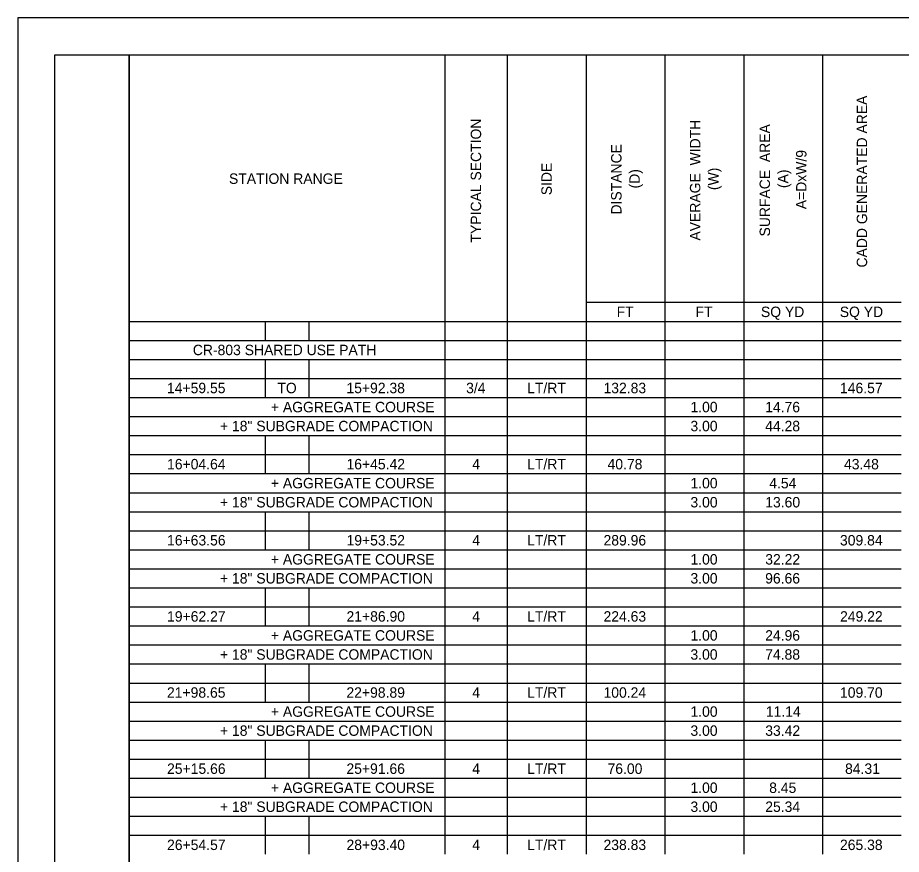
# Model space of a CAD drawing. Extents: x 0 to 34, y 0 to 22.
# Drawn here: x 0 to 11.87, y 10.76 to 22 of the extents above; entities that cross this region are included whole.
import ezdxf

# ---------------------------------------------------------------- set-up
doc = ezdxf.new("R2010")
doc.units = 0
for name, color, linetype in [('Default', 7, 'Continuous'), ('SH_Border', 7, 'Continuous'), ('SH_Cut_Line', 7, 'Continuous')]:
    doc.layers.add(name, color=color, linetype=linetype)

msp = doc.modelspace()

# ---------------------------------------------------------------- linework, layer by layer
at = {"layer": 'Default'}
for p, q in [((1.5, 21.5), (3.91, 21.5)), ((1.5, 21.5), (1.5, 21.244)), ((3.91, 21.5), (7.636, 21.5)), ((5.737, 21.5), (5.737, 21.244)), ((6.577, 21.5), (6.577, 21.244)), ((7.636, 21.5), (9.754, 21.5)), ((7.636, 21.5), (7.636, 21.244)), ((8.695, 21.5), (8.695, 21.244)), ((9.754, 21.5), (10.813, 21.5)), ((9.754, 21.5), (9.754, 21.244)), ((10.813, 21.5), (11.872, 21.5)), ((10.813, 21.5), (10.813, 21.244)), ((1.5, 21.244), (1.5, 20.989)), ((5.737, 21.244), (5.737, 20.989)), ((6.577, 21.244), (6.577, 20.989)), ((7.636, 21.244), (7.636, 20.989)), ((8.695, 21.244), (8.695, 20.989)), ((9.754, 21.244), (9.754, 20.989)), ((10.813, 21.244), (10.813, 20.989)), ((1.5, 20.989), (1.5, 20.733)), ((5.737, 20.989), (5.737, 20.733)), ((6.577, 20.989), (6.577, 20.733)), ((7.636, 20.989), (7.636, 20.733)), ((8.695, 20.989), (8.695, 20.733)), ((9.754, 20.989), (9.754, 20.733)), ((10.813, 20.989), (10.813, 20.733)), ((1.5, 20.733), (1.5, 20.222)), ((5.737, 20.733), (5.737, 20.222)), ((6.577, 20.733), (6.577, 20.222)), ((7.636, 20.733), (7.636, 20.222)), ((8.695, 20.733), (8.695, 20.222)), ((9.754, 20.733), (9.754, 20.222)), ((10.813, 20.733), (10.813, 20.222)), ((1.5, 20.222), (1.5, 19.966)), ((5.737, 20.222), (5.737, 19.966)), ((6.577, 20.222), (6.577, 19.966)), ((7.636, 20.222), (7.636, 19.966)), ((8.695, 20.222), (8.695, 19.966)), ((9.754, 20.222), (9.754, 19.966)), ((10.813, 20.222), (10.813, 19.966)), ((1.5, 19.966), (1.5, 19.71)), ((5.737, 19.966), (5.737, 19.71)), ((6.577, 19.966), (6.577, 19.71)), ((7.636, 19.966), (7.636, 19.71)), ((8.695, 19.966), (8.695, 19.71)), ((9.754, 19.966), (9.754, 19.71)), ((10.813, 19.966), (10.813, 19.71)), ((1.5, 19.71), (1.5, 19.455)), ((5.737, 19.71), (5.737, 19.455)), ((6.577, 19.71), (6.577, 19.455)), ((7.636, 19.71), (7.636, 19.455)), ((8.695, 19.71), (8.695, 19.455)), ((9.754, 19.71), (9.754, 19.455)), ((10.813, 19.71), (10.813, 19.455)), ((1.5, 19.455), (1.5, 19.199)), ((5.737, 19.455), (5.737, 19.199)), ((6.577, 19.455), (6.577, 19.199)), ((7.636, 19.455), (7.636, 19.199)), ((8.695, 19.455), (8.695, 19.199)), ((9.754, 19.455), (9.754, 19.199)), ((10.813, 19.455), (10.813, 19.199)), ((1.5, 19.199), (1.5, 18.943)), ((5.737, 19.199), (5.737, 18.943)), ((6.577, 19.199), (6.577, 18.943)), ((7.636, 19.199), (7.636, 18.943)), ((8.695, 19.199), (8.695, 18.943)), ((9.754, 19.199), (9.754, 18.943)), ((10.813, 19.199), (10.813, 18.943)), ((1.5, 18.943), (1.5, 18.688)), ((5.737, 18.943), (5.737, 18.688)), ((6.577, 18.943), (6.577, 18.688)), ((7.636, 18.943), (7.636, 18.688)), ((8.695, 18.943), (8.695, 18.688)), ((9.754, 18.943), (9.754, 18.688)), ((10.813, 18.943), (10.813, 18.688)), ((1.5, 18.688), (1.5, 18.432)), ((5.737, 18.688), (5.737, 18.432)), ((6.577, 18.688), (6.577, 18.432)), ((7.636, 18.688), (7.636, 18.432)), ((8.695, 18.688), (8.695, 18.432)), ((9.754, 18.688), (9.754, 18.432)), ((10.813, 18.688), (10.813, 18.432)), ((1.5, 18.432), (1.5, 18.177)), ((5.737, 18.432), (5.737, 18.177)), ((6.577, 18.432), (6.577, 18.177)), ((7.636, 18.432), (7.636, 18.177)), ((8.695, 18.432), (8.695, 18.177)), ((9.754, 18.432), (9.754, 18.177)), ((10.813, 18.432), (10.813, 18.177)), ((1.5, 18.177), (1.5, 17.921)), ((5.737, 18.177), (5.737, 17.921)), ((6.577, 18.177), (6.577, 17.921)), ((7.636, 18.177), (9.754, 18.177)), ((7.636, 18.177), (7.636, 17.921)), ((8.695, 18.177), (8.695, 17.921)), ((9.754, 18.177), (10.813, 18.177)), ((9.754, 18.177), (9.754, 17.921)), ((10.813, 18.177), (11.872, 18.177)), ((10.813, 18.177), (10.813, 17.921)), ((1.5, 17.921), (3.91, 17.921)), ((1.5, 17.921), (1.5, 17.665)), ((3.326, 17.921), (3.326, 17.665)), ((3.91, 17.921), (7.636, 17.921)), ((3.91, 17.921), (3.91, 17.665)), ((5.737, 17.921), (5.737, 17.665)), ((6.577, 17.921), (6.577, 17.665)), ((7.636, 17.921), (9.754, 17.921)), ((7.636, 17.921), (7.636, 17.665)), ((8.695, 17.921), (8.695, 17.665)), ((9.754, 17.921), (10.813, 17.921)), ((9.754, 17.921), (9.754, 17.665)), ((10.813, 17.921), (11.872, 17.921)), ((10.813, 17.921), (10.813, 17.665)), ((1.5, 17.665), (3.91, 17.665)), ((1.5, 17.665), (1.5, 17.41)), ((3.91, 17.665), (7.636, 17.665)), ((5.737, 17.665), (5.737, 17.41)), ((6.577, 17.665), (6.577, 17.41)), ((7.636, 17.665), (9.754, 17.665)), ((7.636, 17.665), (7.636, 17.41)), ((8.695, 17.665), (8.695, 17.41)), ((9.754, 17.665), (10.813, 17.665)), ((9.754, 17.665), (9.754, 17.41)), ((10.813, 17.665), (11.872, 17.665)), ((10.813, 17.665), (10.813, 17.41)), ((1.5, 17.41), (3.91, 17.41)), ((1.5, 17.41), (1.5, 17.154)), ((3.326, 17.41), (3.326, 17.154)), ((3.91, 17.41), (7.636, 17.41)), ((3.91, 17.41), (3.91, 17.154)), ((5.737, 17.41), (5.737, 17.154)), ((6.577, 17.41), (6.577, 17.154)), ((7.636, 17.41), (9.754, 17.41)), ((7.636, 17.41), (7.636, 17.154)), ((8.695, 17.41), (8.695, 17.154)), ((9.754, 17.41), (10.813, 17.41)), ((9.754, 17.41), (9.754, 17.154)), ((10.813, 17.41), (11.872, 17.41)), ((10.813, 17.41), (10.813, 17.154)), ((1.5, 17.154), (3.91, 17.154)), ((1.5, 17.154), (1.5, 16.643)), ((3.326, 17.154), (3.326, 16.898)), ((3.91, 17.154), (7.636, 17.154)), ((3.91, 17.154), (3.91, 16.898)), ((5.737, 17.154), (5.737, 16.643)), ((6.577, 17.154), (6.577, 16.643)), ((7.636, 17.154), (9.754, 17.154)), ((7.636, 17.154), (7.636, 16.643)), ((8.695, 17.154), (8.695, 16.643)), ((9.754, 17.154), (10.813, 17.154)), ((9.754, 17.154), (9.754, 16.643)), ((10.813, 17.154), (11.872, 17.154)), ((10.813, 17.154), (10.813, 16.643)), ((1.5, 16.898), (3.91, 16.898)), ((3.91, 16.898), (7.636, 16.898)), ((7.636, 16.898), (9.754, 16.898)), ((9.754, 16.898), (10.813, 16.898)), ((10.813, 16.898), (11.872, 16.898)), ((1.5, 16.643), (3.91, 16.643)), ((1.5, 16.643), (1.5, 16.387)), ((3.91, 16.643), (7.636, 16.643)), ((5.737, 16.643), (5.737, 16.387)), ((6.577, 16.643), (6.577, 16.387)), ((7.636, 16.643), (9.754, 16.643)), ((7.636, 16.643), (7.636, 16.387)), ((8.695, 16.643), (8.695, 16.387)), ((9.754, 16.643), (10.813, 16.643)), ((9.754, 16.643), (9.754, 16.387)), ((10.813, 16.643), (11.872, 16.643)), ((10.813, 16.643), (10.813, 16.387)), ((1.5, 16.387), (3.91, 16.387)), ((1.5, 16.387), (1.5, 16.131)), ((3.326, 16.387), (3.326, 16.131)), ((3.91, 16.387), (7.636, 16.387)), ((3.91, 16.387), (3.91, 16.131)), ((5.737, 16.387), (5.737, 16.131)), ((6.577, 16.387), (6.577, 16.131)), ((7.636, 16.387), (9.754, 16.387)), ((7.636, 16.387), (7.636, 16.131)), ((8.695, 16.387), (8.695, 16.131)), ((9.754, 16.387), (10.813, 16.387)), ((9.754, 16.387), (9.754, 16.131)), ((10.813, 16.387), (11.872, 16.387)), ((10.813, 16.387), (10.813, 16.131)), ((1.5, 16.131), (3.91, 16.131)), ((1.5, 16.131), (1.5, 15.876)), ((3.326, 16.131), (3.326, 15.876)), ((3.91, 16.131), (7.636, 16.131)), ((3.91, 16.131), (3.91, 15.876)), ((5.737, 16.131), (5.737, 15.876)), ((6.577, 16.131), (6.577, 15.876)), ((7.636, 16.131), (9.754, 16.131)), ((7.636, 16.131), (7.636, 15.876)), ((8.695, 16.131), (8.695, 15.876)), ((9.754, 16.131), (10.813, 16.131)), ((9.754, 16.131), (9.754, 15.876)), ((10.813, 16.131), (11.872, 16.131)), ((10.813, 16.131), (10.813, 15.876)), ((1.5, 15.876), (3.91, 15.876)), ((1.5, 15.876), (1.5, 15.364)), ((3.91, 15.876), (7.636, 15.876)), ((5.737, 15.876), (5.737, 15.364)), ((6.577, 15.876), (6.577, 15.364)), ((7.636, 15.876), (9.754, 15.876)), ((7.636, 15.876), (7.636, 15.364)), ((8.695, 15.876), (8.695, 15.364)), ((9.754, 15.876), (10.813, 15.876)), ((9.754, 15.876), (9.754, 15.364)), ((10.813, 15.876), (11.872, 15.876)), ((10.813, 15.876), (10.813, 15.364)), ((1.5, 15.62), (3.91, 15.62)), ((3.91, 15.62), (7.636, 15.62)), ((7.636, 15.62), (9.754, 15.62)), ((9.754, 15.62), (10.813, 15.62)), ((10.813, 15.62), (11.872, 15.62)), ((1.5, 15.364), (3.91, 15.364)), ((1.5, 15.364), (1.5, 15.109)), ((3.326, 15.364), (3.326, 15.109)), ((3.91, 15.364), (7.636, 15.364)), ((3.91, 15.364), (3.91, 15.109)), ((5.737, 15.364), (5.737, 15.109)), ((6.577, 15.364), (6.577, 15.109)), ((7.636, 15.364), (9.754, 15.364)), ((7.636, 15.364), (7.636, 15.109)), ((8.695, 15.364), (8.695, 15.109)), ((9.754, 15.364), (10.813, 15.364)), ((9.754, 15.364), (9.754, 15.109)), ((10.813, 15.364), (11.872, 15.364)), ((10.813, 15.364), (10.813, 15.109)), ((1.5, 15.109), (3.91, 15.109)), ((1.5, 15.109), (1.5, 14.853)), ((3.326, 15.109), (3.326, 14.853)), ((3.91, 15.109), (7.636, 15.109)), ((3.91, 15.109), (3.91, 14.853)), ((5.737, 15.109), (5.737, 14.853)), ((6.577, 15.109), (6.577, 14.853)), ((7.636, 15.109), (9.754, 15.109)), ((7.636, 15.109), (7.636, 14.853)), ((8.695, 15.109), (8.695, 14.853)), ((9.754, 15.109), (10.813, 15.109)), ((9.754, 15.109), (9.754, 14.853)), ((10.813, 15.109), (11.872, 15.109)), ((10.813, 15.109), (10.813, 14.853)), ((1.5, 14.853), (3.91, 14.853)), ((1.5, 14.853), (1.5, 14.597)), ((3.91, 14.853), (7.636, 14.853)), ((5.737, 14.853), (5.737, 14.597)), ((6.577, 14.853), (6.577, 14.597)), ((7.636, 14.853), (9.754, 14.853)), ((7.636, 14.853), (7.636, 14.597)), ((8.695, 14.853), (8.695, 14.597)), ((9.754, 14.853), (10.813, 14.853)), ((9.754, 14.853), (9.754, 14.597)), ((10.813, 14.853), (11.872, 14.853)), ((10.813, 14.853), (10.813, 14.597)), ((1.5, 14.597), (3.91, 14.597)), ((1.5, 14.597), (1.5, 13.83)), ((3.91, 14.597), (7.636, 14.597)), ((5.737, 14.597), (5.737, 13.83)), ((6.577, 14.597), (6.577, 13.83)), ((7.636, 14.597), (9.754, 14.597)), ((7.636, 14.597), (7.636, 13.83)), ((8.695, 14.597), (8.695, 13.83)), ((9.754, 14.597), (10.813, 14.597)), ((9.754, 14.597), (9.754, 13.83)), ((10.813, 14.597), (11.872, 14.597)), ((10.813, 14.597), (10.813, 13.83)), ((1.5, 14.342), (3.91, 14.342)), ((3.326, 14.342), (3.326, 13.83)), ((3.91, 14.342), (7.636, 14.342)), ((3.91, 14.342), (3.91, 13.83)), ((7.636, 14.342), (9.754, 14.342)), ((9.754, 14.342), (10.813, 14.342)), ((10.813, 14.342), (11.872, 14.342)), ((1.5, 14.086), (3.91, 14.086)), ((3.91, 14.086), (7.636, 14.086)), ((7.636, 14.086), (9.754, 14.086)), ((9.754, 14.086), (10.813, 14.086)), ((10.813, 14.086), (11.872, 14.086)), ((1.5, 13.83), (3.91, 13.83)), ((1.5, 13.83), (1.5, 13.575)), ((3.91, 13.83), (7.636, 13.83)), ((5.737, 13.83), (5.737, 13.575)), ((6.577, 13.83), (6.577, 13.575)), ((7.636, 13.83), (9.754, 13.83)), ((7.636, 13.83), (7.636, 13.575)), ((8.695, 13.83), (8.695, 13.575)), ((9.754, 13.83), (10.813, 13.83)), ((9.754, 13.83), (9.754, 13.575)), ((10.813, 13.83), (11.872, 13.83)), ((10.813, 13.83), (10.813, 13.575)), ((1.5, 13.575), (3.91, 13.575)), ((1.5, 13.575), (1.5, 12.552)), ((3.91, 13.575), (7.636, 13.575)), ((5.737, 13.575), (5.737, 12.552)), ((6.577, 13.575), (6.577, 12.552)), ((7.636, 13.575), (9.754, 13.575)), ((7.636, 13.575), (7.636, 12.552)), ((8.695, 13.575), (8.695, 12.552)), ((9.754, 13.575), (10.813, 13.575)), ((9.754, 13.575), (9.754, 12.552)), ((10.813, 13.575), (11.872, 13.575)), ((10.813, 13.575), (10.813, 12.552)), ((1.5, 13.319), (3.91, 13.319)), ((3.326, 13.319), (3.326, 12.808)), ((3.91, 13.319), (7.636, 13.319)), ((3.91, 13.319), (3.91, 12.808)), ((7.636, 13.319), (9.754, 13.319)), ((9.754, 13.319), (10.813, 13.319)), ((10.813, 13.319), (11.872, 13.319)), ((1.5, 13.063), (3.91, 13.063)), ((3.91, 13.063), (7.636, 13.063)), ((7.636, 13.063), (9.754, 13.063)), ((9.754, 13.063), (10.813, 13.063)), ((10.813, 13.063), (11.872, 13.063)), ((1.5, 12.808), (3.91, 12.808)), ((3.91, 12.808), (7.636, 12.808)), ((7.636, 12.808), (9.754, 12.808)), ((9.754, 12.808), (10.813, 12.808)), ((10.813, 12.808), (11.872, 12.808)), ((1.5, 12.552), (3.91, 12.552)), ((1.5, 12.552), (1.5, 12.297)), ((3.91, 12.552), (7.636, 12.552)), ((5.737, 12.552), (5.737, 12.297)), ((6.577, 12.552), (6.577, 12.297)), ((7.636, 12.552), (9.754, 12.552)), ((7.636, 12.552), (7.636, 12.297)), ((8.695, 12.552), (8.695, 12.297)), ((9.754, 12.552), (10.813, 12.552)), ((9.754, 12.552), (9.754, 12.297)), ((10.813, 12.552), (11.872, 12.552)), ((10.813, 12.552), (10.813, 12.297)), ((1.5, 12.297), (3.91, 12.297)), ((1.5, 12.297), (1.5, 11.274)), ((3.326, 12.297), (3.326, 11.785)), ((3.91, 12.297), (7.636, 12.297)), ((3.91, 12.297), (3.91, 11.785)), ((5.737, 12.297), (5.737, 11.274)), ((6.577, 12.297), (6.577, 11.274)), ((7.636, 12.297), (9.754, 12.297)), ((7.636, 12.297), (7.636, 11.274)), ((8.695, 12.297), (8.695, 11.274)), ((9.754, 12.297), (10.813, 12.297)), ((9.754, 12.297), (9.754, 11.274)), ((10.813, 12.297), (11.872, 12.297)), ((10.813, 12.297), (10.813, 11.274)), ((1.5, 12.041), (3.91, 12.041)), ((3.91, 12.041), (7.636, 12.041)), ((7.636, 12.041), (9.754, 12.041)), ((9.754, 12.041), (10.813, 12.041)), ((10.813, 12.041), (11.872, 12.041)), ((1.5, 11.785), (3.91, 11.785)), ((3.91, 11.785), (7.636, 11.785)), ((7.636, 11.785), (9.754, 11.785)), ((9.754, 11.785), (10.813, 11.785)), ((10.813, 11.785), (11.872, 11.785)), ((1.5, 11.53), (3.91, 11.53)), ((3.91, 11.53), (7.636, 11.53)), ((7.636, 11.53), (9.754, 11.53)), ((9.754, 11.53), (10.813, 11.53)), ((10.813, 11.53), (11.872, 11.53)), ((1.5, 11.274), (3.91, 11.274)), ((1.5, 11.274), (1.5, 10.763)), ((3.326, 11.274), (3.326, 10.763)), ((3.91, 11.274), (7.636, 11.274)), ((3.91, 11.274), (3.91, 10.763)), ((5.737, 11.274), (5.737, 10.763)), ((6.577, 11.274), (6.577, 10.763)), ((7.636, 11.274), (9.754, 11.274)), ((7.636, 11.274), (7.636, 10.763)), ((8.695, 11.274), (8.695, 10.763)), ((9.754, 11.274), (10.813, 11.274)), ((9.754, 11.274), (9.754, 10.763)), ((10.813, 11.274), (11.872, 11.274)), ((10.813, 11.274), (10.813, 10.763)), ((1.5, 11.018), (3.91, 11.018)), ((3.91, 11.018), (7.636, 11.018)), ((7.636, 11.018), (9.754, 11.018)), ((9.754, 11.018), (10.813, 11.018)), ((10.813, 11.018), (11.872, 11.018))]:
    msp.add_line(p, q, dxfattribs=at)
at = {"layer": 'SH_Border'}
for points in [[(0.5, 21.5), (1.5, 21.5), (1.5, 0.5), (0.5, 0.5)], [(1.5, 21.5), (33.5, 21.5), (33.5, 0.5), (1.5, 0.5)]]:
    msp.add_lwpolyline(points, close=True, dxfattribs=at)
at = {"layer": 'SH_Cut_Line'}
msp.add_lwpolyline([(0, 0), (34, 0), (34, 22), (0, 22)], close=True, dxfattribs=at)

# ---------------------------------------------------------------- texts
at = {"layer": 'Default'}
for s, p in [('CADD GENERATED AREA', (11.413, 18.644)), ('TYPICAL SECTION', (6.227, 18.98)), ('AVERAGE  WIDTH', (9.172, 19.006)), ('SURFACE  AREA', (10.108, 19.061)), ('DISTANCE', (8.113, 19.356)), ('A=DxW/9', (10.598, 19.427)), ('SIDE', (7.176, 19.615)), ('(D)', (8.358, 19.706)), ('(W)', (9.417, 19.684)), ('(A)', (10.353, 19.711))]:
    msp.add_text(s, height=0.14, rotation=90, dxfattribs=at).set_placement(p)
for s, p in [('STATION RANGE', (2.839, 19.768)), ('FT', (8.048, 17.979)), ('FT', (9.107, 17.979)), ('SQ YD', (9.986, 17.979)), ('SQ YD', (11.045, 17.979)), ('CR-803 SHARED USE PATH', (2.353, 17.467)), ('14+59.55', (2.006, 16.956)), ('TO', (3.489, 16.956)), ('15+92.38', (4.417, 16.956)), ('3/4', (6.025, 16.956)), ('LT/RT', (6.845, 16.956)), ('132.83', (7.871, 16.956)), ('146.57', (11.048, 16.956)), ('+ AGGREGATE COURSE', (3.402, 16.7)), ('1.00', (9.039, 16.7)), ('14.76', (10.043, 16.7)), ('+ 18" SUBGRADE COMPACTION', (2.718, 16.445)), ('3.00', (9.039, 16.445)), ('44.28', (10.043, 16.445)), ('16+04.64', (2.007, 15.933)), ('16+45.42', (4.418, 15.933)), ('4', (6.107, 15.933)), ('LT/RT', (6.845, 15.933)), ('40.78', (7.925, 15.933)), ('43.48', (11.102, 15.933)), ('+ AGGREGATE COURSE', (3.402, 15.678)), ('1.00', (9.039, 15.678)), ('4.54', (10.098, 15.678)), ('+ 18" SUBGRADE COMPACTION', (2.718, 15.422)), ('3.00', (9.039, 15.422)), ('13.60', (10.044, 15.422)), ('16+63.56', (2.007, 14.911)), ('19+53.52', (4.418, 14.911)), ('4', (6.107, 14.911)), ('LT/RT', (6.845, 14.911)), ('289.96', (7.871, 14.911)), ('309.84', (11.048, 14.911)), ('+ AGGREGATE COURSE', (3.402, 14.655)), ('1.00', (9.039, 14.655)), ('32.22', (10.044, 14.655)), ('+ 18" SUBGRADE COMPACTION', (2.718, 14.4)), ('3.00', (9.039, 14.4)), ('96.66', (10.043, 14.4)), ('19+62.27', (2.007, 13.888)), ('21+86.90', (4.418, 13.888)), ('4', (6.107, 13.888)), ('LT/RT', (6.845, 13.888)), ('224.63', (7.871, 13.888)), ('249.22', (11.049, 13.888)), ('+ AGGREGATE COURSE', (3.402, 13.633)), ('1.00', (9.039, 13.633)), ('24.96', (10.043, 13.633)), ('+ 18" SUBGRADE COMPACTION', (2.718, 13.377)), ('3.00', (9.039, 13.377)), ('74.88', (10.043, 13.377)), ('21+98.65', (2.006, 12.866)), ('22+98.89', (4.417, 12.866)), ('4', (6.107, 12.866)), ('LT/RT', (6.845, 12.866)), ('100.24', (7.871, 12.866)), ('109.70', (11.048, 12.866)), ('+ AGGREGATE COURSE', (3.402, 12.61)), ('1.00', (9.039, 12.61)), ('11.14', (10.051, 12.61)), ('+ 18" SUBGRADE COMPACTION', (2.718, 12.354)), ('3.00', (9.039, 12.354)), ('33.42', (10.044, 12.354)), ('25+15.66', (2.007, 11.843)), ('25+91.66', (4.417, 11.843)), ('4', (6.107, 11.843)), ('LT/RT', (6.845, 11.843)), ('76.00', (7.925, 11.843)), ('84.31', (11.116, 11.843)), ('+ AGGREGATE COURSE', (3.402, 11.587)), ('1.00', (9.039, 11.587)), ('8.45', (10.097, 11.587)), ('+ 18" SUBGRADE COMPACTION', (2.718, 11.332)), ('3.00', (9.039, 11.332)), ('25.34', (10.044, 11.332)), ('26+54.57', (2.007, 10.82)), ('28+93.40', (4.418, 10.82)), ('4', (6.107, 10.82)), ('LT/RT', (6.845, 10.82)), ('238.83', (7.871, 10.82)), ('265.38', (11.048, 10.82))]:
    msp.add_text(s, height=0.14, dxfattribs=at).set_placement(p)

doc.saveas('drawing.dxf')
